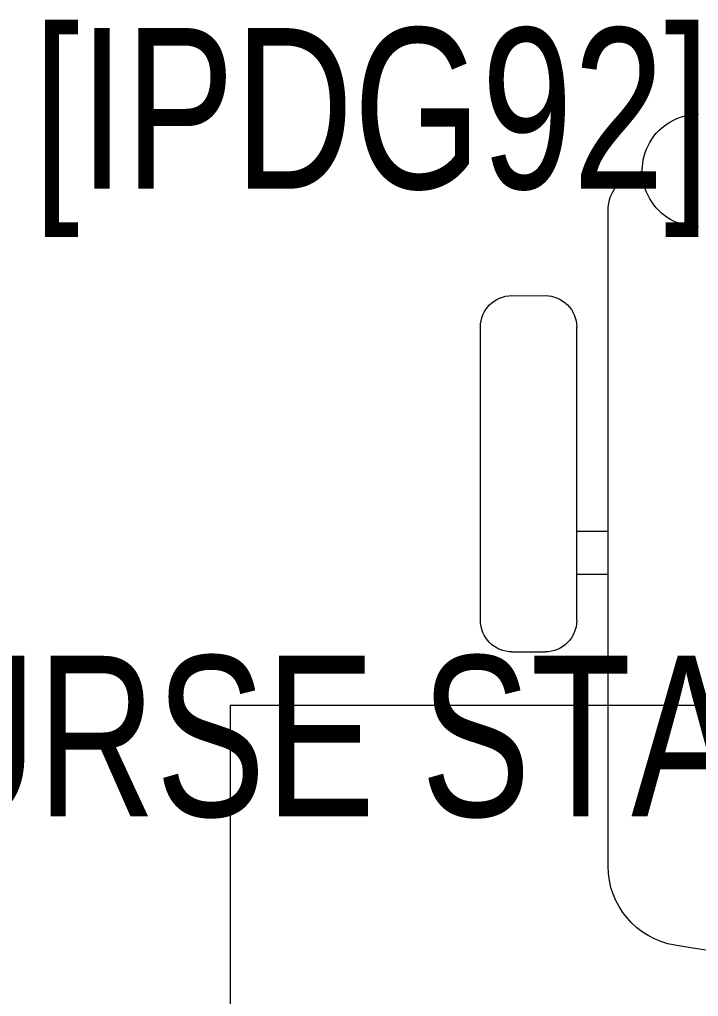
# Model space of a CAD drawing. Header units: metres. Extents: x 75097 to 220762, y -1557923 to -1361206.
# Drawn here: x 139990 to 140413, y -1429524 to -1428915 of the extents above; entities that cross this region are included whole.
import ezdxf

# ---------------------------------------------------------------- set-up
doc = ezdxf.new("R2010")
doc.units = ezdxf.units.M
doc.layers.get('0').update_dxf_attribs({"lineweight": 0})
doc.layers.add('A-100 - Copy$0$72_EGR_BASE_TEXT', color=8, linetype='Continuous', lineweight=0)
doc.layers.add('A-100 - Copy$0$Medical Equipment and Furniture', color=8, linetype='Continuous', lineweight=0)
doc.styles.add('A-100 - Copy$0$X3G_ENTITY_2587EA', font='swisscl.ttf', dxfattribs={"height": 200})

# ---------------------------------------------------------------- blocks, each defined once
blk = doc.blocks.new('A-100 - Copy$0$GF21018-P')
for p, q in [((-0.2207, 0.47563), (-0.2207, 0.0675)), ((-0.2806, 0.34221), (-0.25983, 0.34221)), ((-0.30021, 0.32259), (-0.30021, 0.14)), ((-0.24021, 0.32259), (-0.24021, 0.14)), ((-0.24021, 0.29372), (-0.2207, 0.29372)), ((-0.24021, 0.26708), (-0.2207, 0.26708)), ((-0.2806, 0.12039), (-0.25983, 0.12039))]:
    blk.add_line(p, q)
for centre, radius, start, end in [((-0.0001, -0.52948), 1.06948, 80.36712, 99.63288), ((-0.1707, 0.47563), 0.05, 99.63288, 180), ((-0.2806, 0.32259), 0.01962, 90, 180), ((-0.25983, 0.32259), 0.01962, 360, 90), ((-0.2806, 0.14), 0.01962, 180, 270), ((-0.25983, 0.14), 0.01962, 270, 360), ((-0.16429, 0.0425), 0.03511, 90, 270), ((-0.1957, 0.0675), 0.025, 180, 261.47208)]:
    blk.add_arc(centre, radius, start, end)
blk = doc.blocks.new('A-100 - Copy')
at = {"layer": 'A-100 - Copy$0$Medical Equipment and Furniture', "elevation": 0}
blk.add_lwpolyline([(141631.23, -1429342.69), (140121.23, -1429342.69), (140121.23, -1430092.69), (141631.23, -1430092.69)], close=True, dxfattribs=at)
at = {"layer": 'A-100 - Copy$0$Medical Equipment and Furniture', "extrusion": (8.17011e-07, 7.77426e-06, 1), "xscale": -1000.000000000003, "yscale": 1000.000000000004, "zscale": 1000.000000000003, "rotation": 180.0014107643106}
blk.add_blockref('A-100 - Copy$0$GF21018-P', (140577.3, -1428967.02, -10.99), dxfattribs=at)
at = {"layer": 'A-100 - Copy$0$72_EGR_BASE_TEXT', "char_height": 100, "attachment_point": 2, "style": 'A-100 - Copy$0$X3G_ENTITY_2587EA'}
for s, insert in [('[IPDG92]', (140209.38, -1428920.78)), ('NURSE STATION', (140268.56, -1429311.7, 0))]:
    blk.add_mtext(s, dxfattribs=dict(at, insert=insert))

msp = doc.modelspace()

# ---------------------------------------------------------------- block references
msp.add_blockref('A-100 - Copy', (0, 0))

doc.saveas('drawing.dxf')
